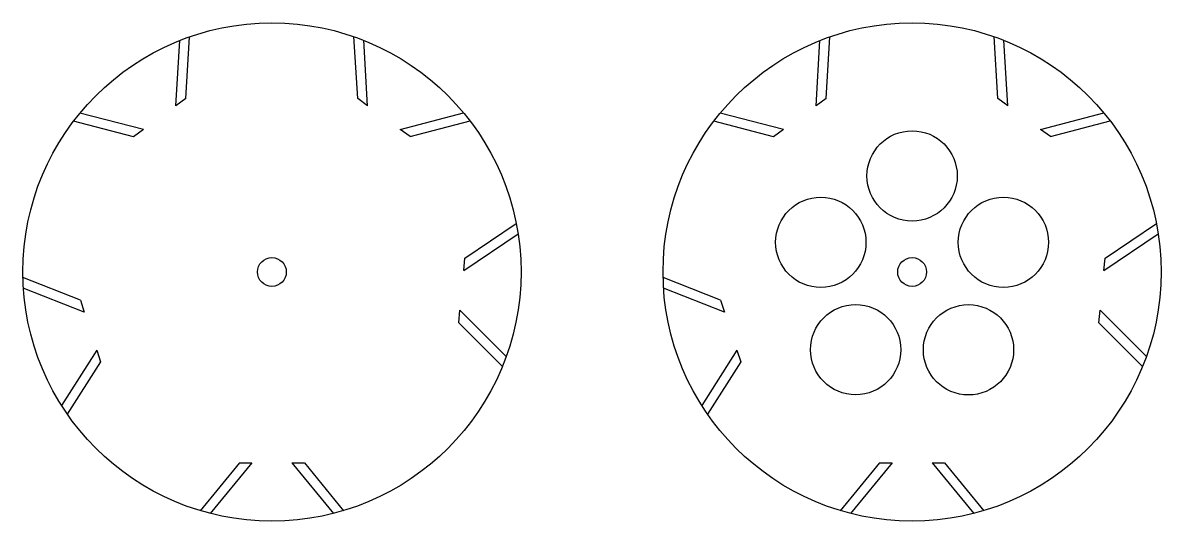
# Model space of a CAD drawing. Header units: millimetres. Extents: x 30 to 148, y 390 to 442.
import ezdxf

# ---------------------------------------------------------------- set-up
doc = ezdxf.new("R2010")
doc.units = ezdxf.units.MM
doc.header["$MEASUREMENT"] = 0
doc.layers.add('Plates$MO v2.6$Tickler Pads$v2', color=178, linetype='Continuous', true_color=0x000000)

msp = doc.modelspace()

# ---------------------------------------------------------------- linework, layer by layer
at = {"layer": 'Plates$MO v2.6$Tickler Pads$v2'}
for p, q in [((45.8, 433.58), (46.21, 440.39)), ((46.85, 434.34), (47.23, 440.78)), ((64.74, 434.36), (64.34, 440.79)), ((65.78, 433.6), (65.37, 440.41)), ((112.48, 433.58), (112.88, 440.39)), ((113.52, 434.34), (113.91, 440.78)), ((131.41, 434.36), (131.02, 440.79)), ((132.46, 433.6), (132.04, 440.41)), ((46.85, 434.34), (45.8, 433.58)), ((65.78, 433.6), (64.74, 434.36)), ((113.52, 434.34), (112.48, 433.58)), ((132.46, 433.6), (131.41, 434.36)), ((42.43, 431.13), (35.82, 432.83)), ((69.16, 431.14), (75.77, 432.86)), ((109.1, 431.13), (102.5, 432.83)), ((135.84, 431.14), (142.44, 432.86)), ((41.38, 430.36), (35.14, 431.98)), ((70.21, 430.38), (76.45, 432.01)), ((108.05, 430.36), (101.82, 431.98)), ((136.88, 430.38), (143.12, 432.01)), ((42.43, 431.13), (41.38, 430.36)), ((70.21, 430.38), (69.16, 431.14)), ((109.1, 431.13), (108.05, 430.36)), ((136.88, 430.38), (135.84, 431.14)), ((75.91, 417.74), (81.25, 421.34)), ((142.58, 417.74), (147.93, 421.34)), ((75.78, 416.45), (81.44, 420.26)), ((142.46, 416.45), (148.12, 420.26)), ((75.78, 416.45), (75.91, 417.74)), ((142.46, 416.45), (142.58, 417.74)), ((35.87, 413.35), (29.87, 415.7)), ((102.54, 413.35), (96.54, 415.7)), ((36.27, 412.12), (29.92, 414.61)), ((102.94, 412.12), (96.59, 414.61)), ((35.87, 413.35), (36.27, 412.12)), ((102.54, 413.35), (102.94, 412.12)), ((75.26, 411.01), (75.38, 412.3)), ((75.38, 412.3), (80.21, 407.48)), ((141.93, 411.01), (142.05, 412.3)), ((142.05, 412.3), (146.88, 407.48)), ((75.26, 411.01), (79.82, 406.46)), ((141.93, 411.01), (146.49, 406.46)), ((37.56, 408.15), (33.89, 402.4)), ((37.56, 408.15), (37.96, 406.92)), ((104.23, 408.15), (100.57, 402.4)), ((104.23, 408.15), (104.64, 406.92)), ((37.96, 406.92), (34.5, 401.49)), ((104.64, 406.92), (101.17, 401.49)), ((52.42, 396.42), (48.33, 391.44)), ((53.72, 396.42), (49.38, 391.15)), ((52.42, 396.42), (53.72, 396.42)), ((57.89, 396.42), (62.23, 391.15)), ((57.89, 396.42), (59.19, 396.42)), ((59.19, 396.42), (63.28, 391.44)), ((119.1, 396.42), (115, 391.44)), ((120.39, 396.42), (116.06, 391.15)), ((119.1, 396.42), (120.39, 396.42)), ((124.57, 396.42), (128.9, 391.15)), ((124.57, 396.42), (125.86, 396.42)), ((125.86, 396.42), (129.96, 391.44))]:
    msp.add_line(p, q, dxfattribs=at)
for centre, radius in [((55.81, 416.29), 25.94), ((122.48, 416.29), 25.94), ((122.48, 426.29), 4.7), ((112.97, 419.38), 4.7), ((131.99, 419.38), 4.7), ((55.81, 416.29), 1.5), ((122.48, 416.29), 1.5), ((116.6, 408.2), 4.7), ((128.35, 408.19), 4.7)]:
    msp.add_circle(centre, radius, dxfattribs=at)

doc.saveas('drawing.dxf')
